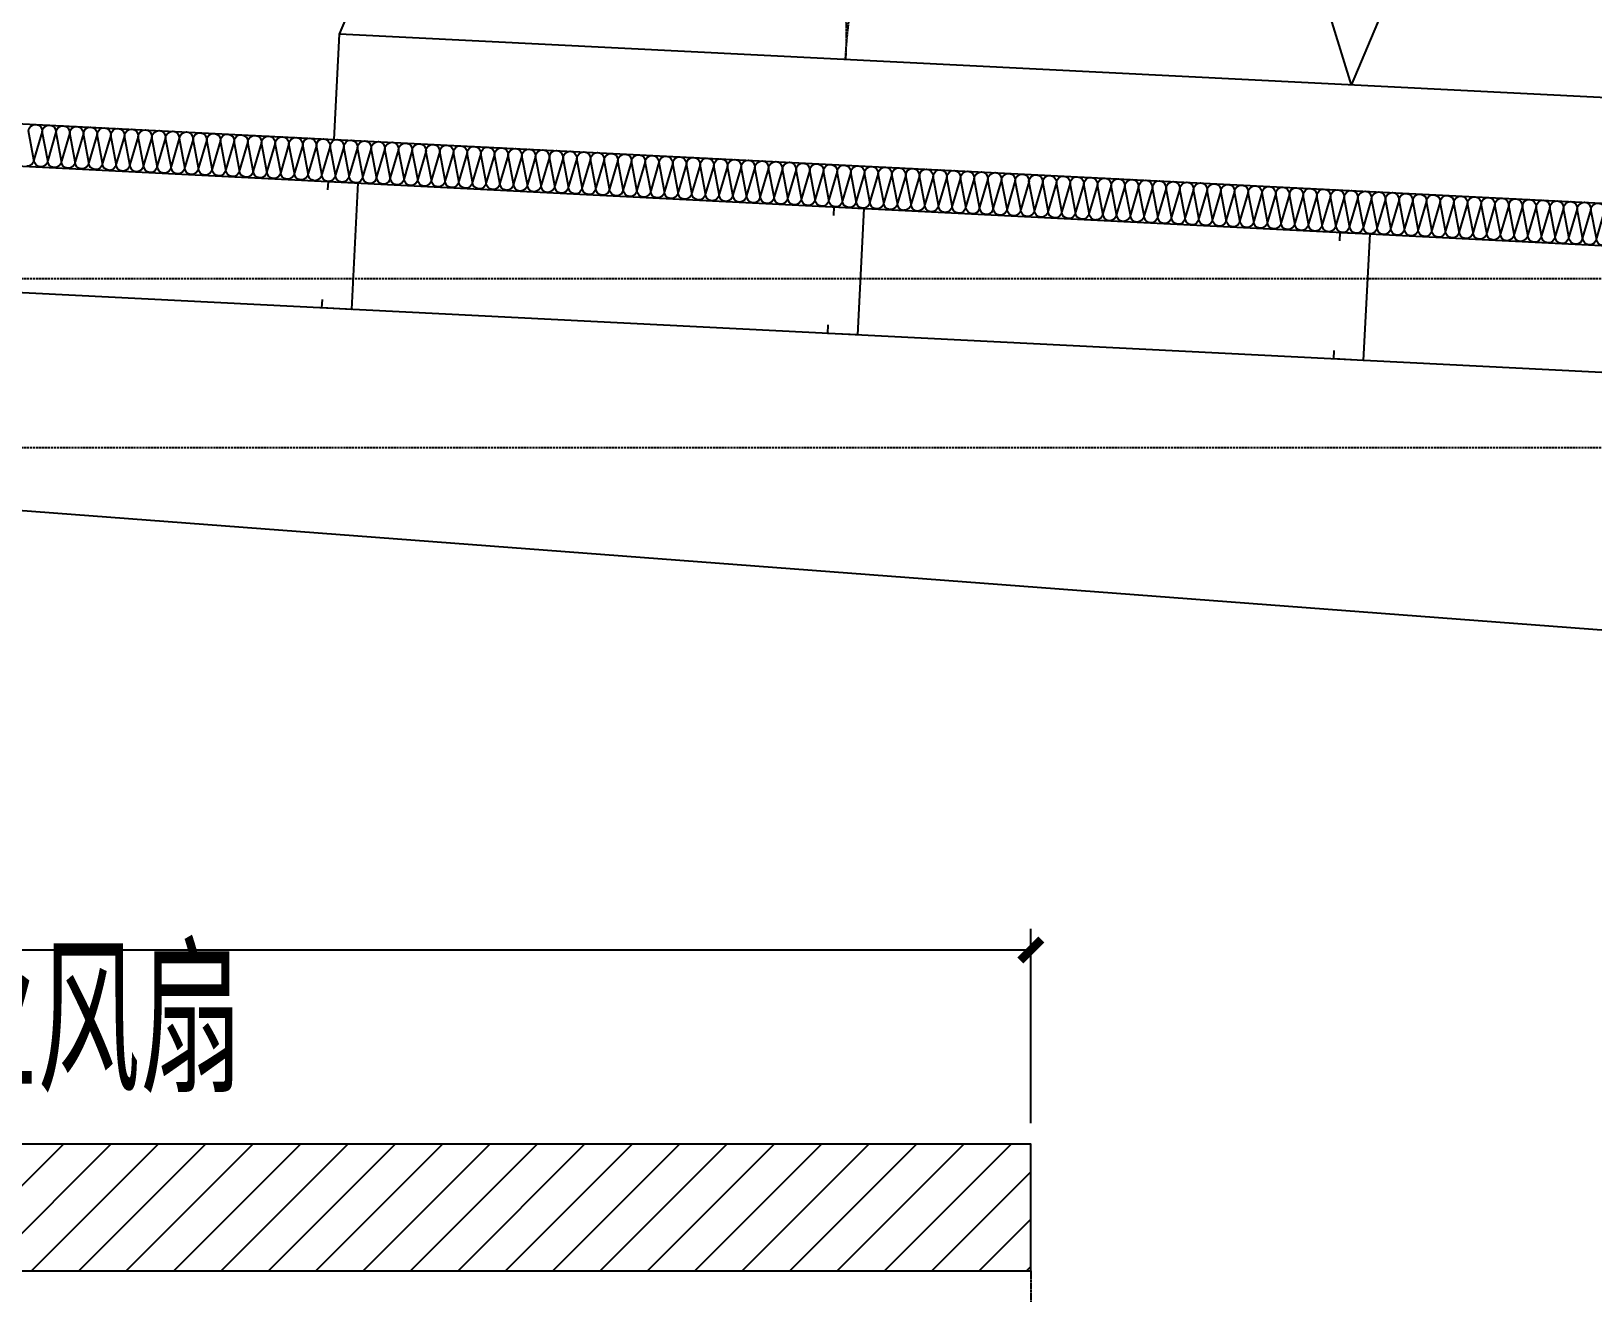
# Model space of a CAD drawing. Extents: x -1899985 to 1774885, y 556286 to 2175695.
# Drawn here: x -1760178 to -1756479, y 577956 to 580944 of the extents above; entities that cross this region are included whole.
import ezdxf

# ---------------------------------------------------------------- set-up
doc = ezdxf.new("R2010")
doc.units = 0
doc.header["$LTSCALE"] = 10
doc.header["$MEASUREMENT"] = 0
for name, pattern in [('20剖面图$0$__DASH', [0.35, 0.25, -0.1]), ('20剖面图$0$DASH', [0.35, 0.25, -0.1]), ('20剖面图$0$DOTE', [2.42, 2, -0.2, 0.02, -0.2])]:
    doc.linetypes.add(name, pattern=pattern)
doc.layers.get('Defpoints').update_dxf_attribs({"color": 210})
for name, color, linetype in [('20剖面图$0$A-AXIS-DOTE', 14, '20剖面图$0$DOTE'), ('20剖面图$0$A-HATCH-2', 251, 'Continuous'), ('20剖面图$0$A-LIN-V', 9, 'Continuous'), ('20剖面图$0$A-SFCE', 30, 'Continuous'), ('20剖面图$0$AS-COLN', 6, 'Continuous'), ('20剖面图$0$建-尺寸', 3, 'Continuous'), ('20剖面图$0$建-文字', 7, 'Continuous'), ('A-LIN-V', 9, 'Continuous')]:
    doc.layers.add(name, color=color, linetype=linetype)
doc.styles.add('20剖面图$0$A-DIM_T3', font='SIMPLEX', dxfattribs={"width": 0.705882, "bigfont": 'GBCBIG'})
doc.styles.add('20剖面图$0$A-STANDARD', font='SIMPLEX', dxfattribs={"bigfont": 'GBCBIG'})
doc.dimstyles.new('20剖面图$0$A-DIM&&50', dxfattribs={"dimtxt": 148.75, "dimasz": 50, "dimexe": 50, "dimexo": 50, "dimgap": 63.125, "dimtad": 1, "dimdec": 0, "dimzin": 0, "dimdsep": 46, "dimtxsty": '20剖面图$0$A-DIM_T3', "dimblk": '20剖面图$0$_ArchTick', "dimcen": 0.09, "dimclrt": 7, "dimazin": 2, "dimtfac": 1, "dimtdec": 0, "dimtix": 1, "dimtmove": 2, "dimatfit": 3, "dimfxl": 1, "dimtolj": 1, "dimtzin": 0, "dimarcsym": 0})

# ---------------------------------------------------------------- blocks, each defined once
blk = doc.blocks.new('20剖面图$0$_ArchTick')
at = {"color": 0, "linetype": 'ByBlock', "const_width": 0.4}
blk.add_lwpolyline([(-0.5, -0.5), (0.5, 0.5)], dxfattribs=at)
blk = doc.blocks.new('*D551')
at = {"layer": '20剖面图$0$建-尺寸', "color": 0, "lineweight": -2, "transparency": 16777216}
for p, q in [((-3050, 650), (-3050, 1110.2)), ((3050, 650), (3050, 1110.2)), ((-3050, 1060.2), (3050, 1060.2))]:
    blk.add_line(p, q, dxfattribs=at)
at = {"layer": 'Defpoints', "color": 0, "transparency": 16777216}
for p in [(3050, 1060.2), (-3050, 600), (3050, 600)]:
    blk.add_point(p, dxfattribs=at)
at = {"layer": '20剖面图$0$建-尺寸', "color": 0, "lineweight": -2, "transparency": 16777216, "xscale": 50, "yscale": 50, "zscale": 50, "rotation": 180}
blk.add_blockref('20剖面图$0$_ArchTick', (-3050, 1060.2), dxfattribs=at)
at = {"layer": '20剖面图$0$建-尺寸', "color": 0, "lineweight": -2, "transparency": 16777216, "xscale": 50, "yscale": 50, "zscale": 50}
blk.add_blockref('20剖面图$0$_ArchTick', (3050, 1060.2), dxfattribs=at)
at = {"layer": '20剖面图$0$建-尺寸', "color": 7, "transparency": 16777216, "insert": (382.4, 1197.7), "char_height": 148.75, "attachment_point": 5, "style": '20剖面图$0$A-DIM_T3'}
blk.add_mtext('\\A1;6100', dxfattribs=at)
blk = doc.blocks.new('20剖面图$0$CURVEPATTERNLIB$SYSLIB$岩棉板')
at = {"color": 0}
for p, q in [((0, -17), (12, -67)), ((12, -67), (24, -17))]:
    blk.add_line(p, q, dxfattribs=at)
for centre, start, end in [((12, -17), 0, 180), ((0, -67), 270, 0), ((24, -67), 180, 270)]:
    blk.add_arc(centre, 12, start, end, dxfattribs=at)
blk = doc.blocks.new('20剖面图$0$1231534634654')
at = {"layer": '20剖面图$0$A-LIN-V'}
for points in [[(-1775094.8, 580710.3), (-1775448, 581857.1)], [(-1775094.8, 580710.3), (-1774628.2, 581815.9)], [(-1772697.8, 580589.7), (-1773051.1, 581736.5)], [(-1777491.8, 580830.9), (-1772697.8, 580589.7)], [(-1772710.4, 580340), (-1772697.8, 580589.7)]]:
    blk.add_lwpolyline(points, dxfattribs=at)
at = {"layer": '20剖面图$0$A-LIN-V', "linetype": '20剖面图$0$DASH'}
for centre, start, end in [((-1775094.8, 580710.3), 107.1196, 177.1196), ((-1775094.8, 580710.3), 357.1196, 67.1196), ((-1772697.8, 580589.7), 107.1196, 177.1196)]:
    blk.add_arc(centre, 1200, start, end, dxfattribs=at)
blk = doc.blocks.new('20剖面图$0$42432')
at = {"layer": '20剖面图$0$A-LIN-V', "xscale": -1, "rotation": 354.2392448943365}
blk.add_blockref('20剖面图$0$1231534634654', (-3515469.6, 181213.9), dxfattribs=at)
blk = doc.blocks.new('20剖面图$0$G$C2C10B007')
at = {"layer": '20剖面图$0$A-LIN-V'}
h = blk.add_hatch(dxfattribs=at)
h.set_pattern_fill('ANSI31', color=252, scale=50)
h.set_pattern_definition([(45, (0, 400), (-56.1266, 56.1266), [])])
h.paths.add_polyline_path([(-150, 600), (-3050, 600), (-3050, 300), (3050, 300), (3050, 600), (150, 600), (150, 2100), (-150, 2100)])
blk.add_lwpolyline([(-150, 600), (-3050, 600), (-3050, 300), (3050, 300), (3050, 600), (150, 600), (150, 2100), (-150, 2100), (-150, 600)], dxfattribs=at)
at = {"layer": '20剖面图$0$A-SFCE', "linetype": '20剖面图$0$DASH'}
blk.add_line((3050, 300), (3050, 0), dxfattribs=at)
at = {"layer": '20剖面图$0$建-文字', "style": '20剖面图$0$A-STANDARD'}
blk.add_text('工业风扇', height=337.59, dxfattribs=at).set_placement((210.4, 722.5))
at = {"layer": '20剖面图$0$建-尺寸'}
dim = blk.add_linear_dim(base=(3050, 1060.2), p1=(-3050, 600), p2=(3050, 600), angle=0, dimstyle='20剖面图$0$A-DIM&&50', dxfattribs=at)
dim.commit()
dim.dimension.update_dxf_attribs({"geometry": '*D551', "text_midpoint": (382.4, 1197.7), "dimtype": 161})
blk = doc.blocks.new('20剖面图$0$G$C845E5159')
at = {"layer": '20剖面图$0$A-LIN-V', "color": 2}
for p, q in [((16200, 700), (8250, 1100)), ((16200, 0), (8250, 600))]:
    blk.add_line(p, q, dxfattribs=at)
at = {"layer": '20剖面图$0$A-LIN-V'}
for points in [[(9634.9, 1310.7), (9635.9, 1330.6), (9705.8, 1327.1), (9690.7, 1027.5), (9620.8, 1031), (9621.8, 1051)], [(10833.4, 1250.4), (10834.4, 1270.3), (10904.3, 1266.8), (10889.2, 967.2), (10819.3, 970.7), (10820.3, 990.7)], [(12031.9, 1190.1), (12032.9, 1210), (12102.8, 1206.5), (12087.7, 906.9), (12017.8, 910.4), (12018.8, 930.4)]]:
    blk.add_lwpolyline(points, dxfattribs=at)
at = {"layer": '20剖面图$0$AS-COLN'}
for p, q in [((8250, 1500.5), (16098.9, 1105.6)), ((8250, 1400.4), (16099.9, 1005.4))]:
    blk.add_line(p, q, dxfattribs=at)
at = {"layer": '20剖面图$0$A-HATCH-2', "xscale": -1.354458951392196, "yscale": 1.351351351351351, "zscale": 1.351351351351351, "rotation": 357.1196224471509}
for p in [(8959.3, 1471.8), (8991.8, 1470.2), (9024.3, 1468.6), (9056.7, 1466.9), (9089.2, 1465.3), (9121.7, 1463.7), (9154.1, 1462), (9186.6, 1460.4), (9219.1, 1458.8), (9251.5, 1457.1), (9284, 1455.5), (9316.5, 1453.9), (9348.9, 1452.2), (9381.4, 1450.6), (9413.9, 1449), (9446.3, 1447.3), (9478.8, 1445.7), (9511.3, 1444.1), (9543.7, 1442.4), (9576.2, 1440.8), (9608.7, 1439.2), (9641.1, 1437.5), (9673.6, 1435.9), (9706.1, 1434.3), (9738.5, 1432.6), (9771, 1431), (9803.4, 1429.4), (9835.9, 1427.7), (9868.4, 1426.1), (9900.8, 1424.5), (9933.3, 1422.8), (9965.8, 1421.2), (9998.2, 1419.6), (10030.7, 1417.9), (10063.2, 1416.3), (10095.6, 1414.7), (10128.1, 1413), (10160.6, 1411.4), (10193, 1409.8), (10225.5, 1408.1), (10258, 1406.5), (10290.4, 1404.9), (10322.9, 1403.2), (10355.4, 1401.6), (10387.8, 1400), (10420.3, 1398.3), (10452.8, 1396.7), (10485.2, 1395.1), (10517.7, 1393.4), (10550.2, 1391.8), (10582.6, 1390.1), (10615.1, 1388.5), (10647.6, 1386.9), (10680, 1385.2), (10712.5, 1383.6), (10745, 1382), (10777.4, 1380.3), (10809.9, 1378.7), (10842.4, 1377.1), (10874.8, 1375.4), (10907.3, 1373.8), (10939.8, 1372.2), (10972.2, 1370.5), (11004.7, 1368.9), (11037.2, 1367.3), (11069.6, 1365.6), (11102.1, 1364), (11134.6, 1362.4), (11167, 1360.7), (11199.5, 1359.1), (11231.9, 1357.5), (11264.4, 1355.8), (11296.9, 1354.2), (11329.3, 1352.6), (11361.8, 1350.9), (11394.3, 1349.3), (11426.7, 1347.7), (11459.2, 1346), (11491.7, 1344.4), (11524.1, 1342.8), (11556.6, 1341.1), (11589.1, 1339.5), (11621.5, 1337.9), (11654, 1336.2), (11686.5, 1334.6), (11718.9, 1333), (11751.4, 1331.3), (11783.9, 1329.7), (11816.3, 1328.1), (11848.8, 1326.4), (11881.3, 1324.8), (11913.7, 1323.2), (11946.2, 1321.5), (11978.7, 1319.9), (12011.1, 1318.3), (12043.6, 1316.6), (12076.1, 1315), (12108.5, 1313.4), (12141, 1311.7), (12173.5, 1310.1), (12205.9, 1308.5), (12238.4, 1306.8), (12270.9, 1305.2), (12303.3, 1303.6), (12335.8, 1301.9), (12368.3, 1300.3), (12400.7, 1298.7), (12433.2, 1297), (12465.7, 1295.4), (12498.1, 1293.8), (12530.6, 1292.1), (12563.1, 1290.5), (12595.5, 1288.9), (12628, 1287.2), (12660.5, 1285.6)]:
    blk.add_blockref('20剖面图$0$CURVEPATTERNLIB$SYSLIB$岩棉板', p, dxfattribs=at)
at = {"layer": '20剖面图$0$A-LIN-V'}
blk.add_blockref('20剖面图$0$G$C2C10B007', (8250, -1550), dxfattribs=at)
blk = doc.blocks.new('20剖面图')
at = {"layer": '20剖面图$0$A-AXIS-DOTE', "linetype": '20剖面图$0$__DASH', "ltscale": 2}
for p, q in [((-1669330, 580357.5), (-1785568.2, 580357.5)), ((-1669330, 579957.5), (-1785568.2, 579957.5))]:
    blk.add_line(p, q, dxfattribs=at)
at = {"layer": '20剖面图$0$A-LIN-V'}
for name, p in [('20剖面图$0$G$C845E5159', (-1769110.4, 579257.5)), ('20剖面图$0$42432', (-66000, 0))]:
    blk.add_blockref(name, p, dxfattribs=at)

msp = doc.modelspace()

# ---------------------------------------------------------------- block references
at = {"layer": 'A-LIN-V'}
msp.add_blockref('20剖面图', (0, 0), dxfattribs=at)

doc.saveas('drawing.dxf')
